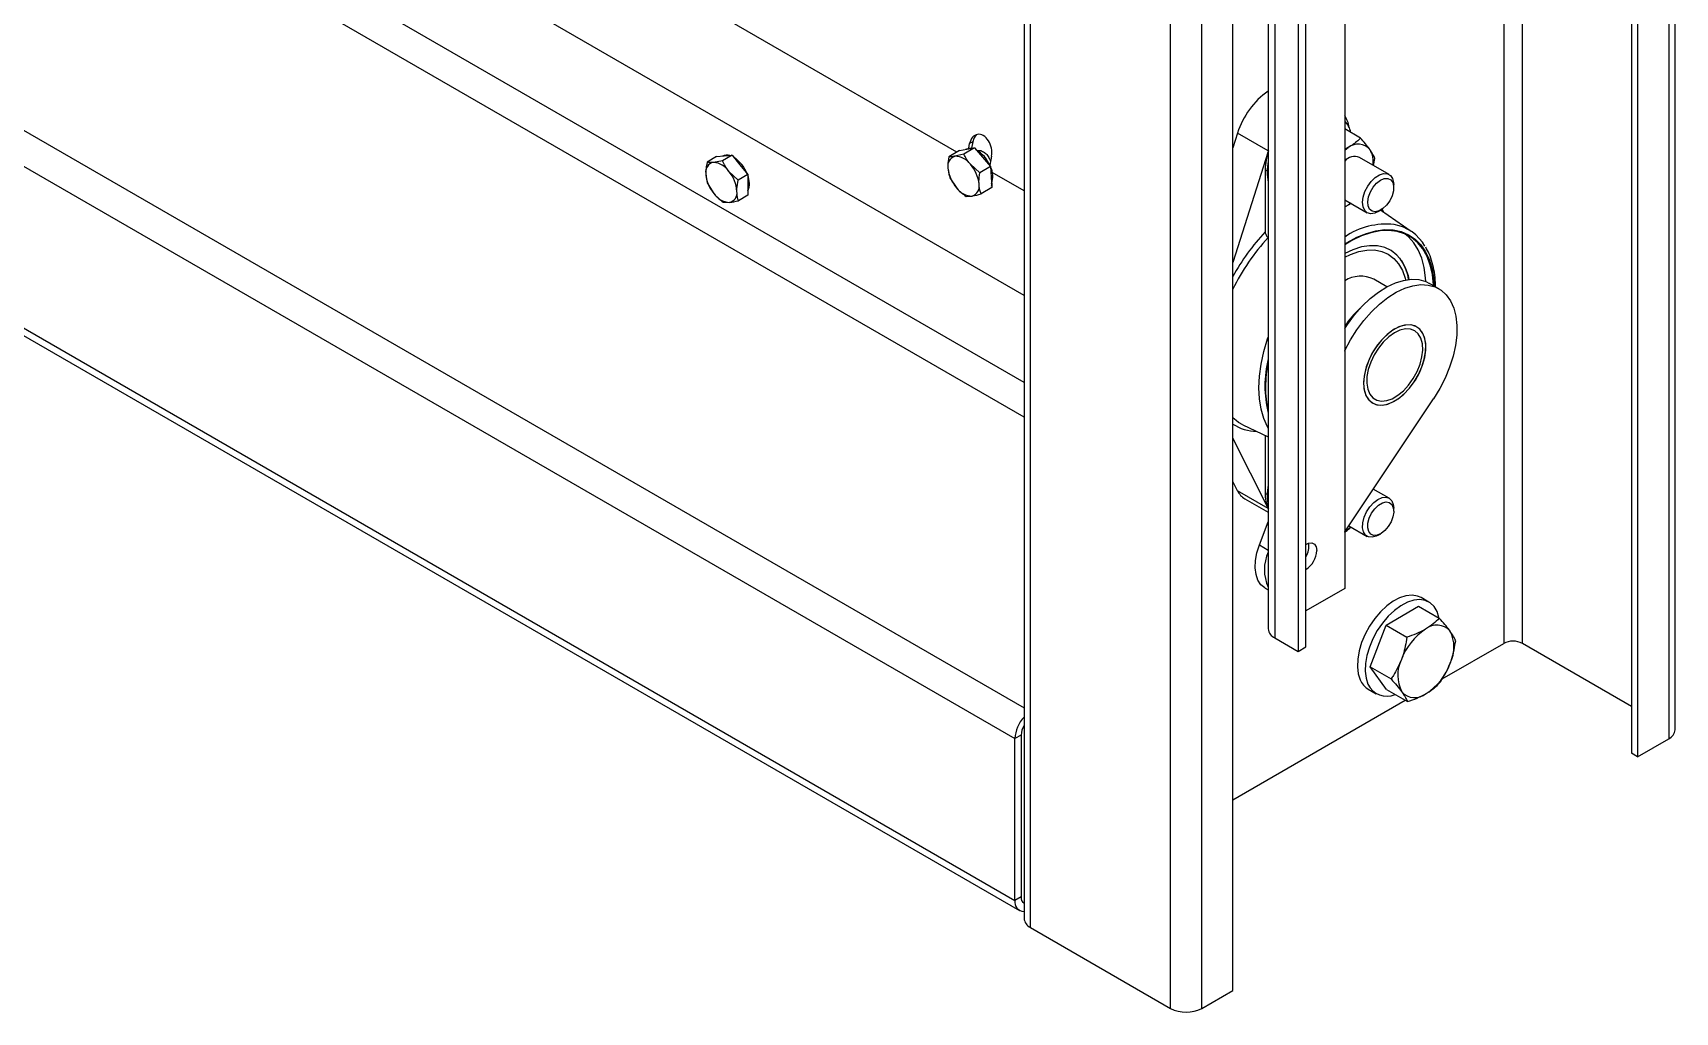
# Model space of a CAD drawing. Header units: millimetres. Extents: x -361 to 14022, y -1822 to 1455.
# Drawn here: x 4023.63 to 4046.94, y 818.25 to 832.14 of the extents above; entities that cross this region are included whole.
import ezdxf

# ---------------------------------------------------------------- set-up
doc = ezdxf.new("R2010")
doc.units = ezdxf.units.MM

msp = doc.modelspace()

# ---------------------------------------------------------------- linework, layer by layer
at = {"color": 7, "linetype": 'Continuous', "lineweight": 25}
for p, q in [((4046.849289, 904.292018), (4046.849289, 822.127599)), ((4046.940819, 822.255163), (4046.940819, 904.419582)), ((4046.318959, 904.087916), (4046.318959, 821.923497)), ((4046.407348, 904.036891), (4046.407348, 821.872471)), ((4037.697955, 901.740743), (4037.697955, 819.576324)), ((4037.789484, 819.44876), (4037.789484, 901.613179)), ((4040.662105, 818.555814), (4040.662105, 900.720233)), ((4039.778222, 818.300686), (4039.778222, 900.465105)), ((4040.220163, 818.300686), (4040.220163, 900.465105)), ((4041.164566, 886.049501), (4041.164566, 823.686196)), ((4041.256095, 885.921937), (4041.256095, 823.558633)), ((4041.587552, 885.730591), (4041.587552, 823.367287)), ((4041.698037, 823.431069), (4041.698037, 885.794373)), ((4042.250464, 885.760197), (4042.250464, 824.260233)), ((4037.697955, 828.418491), (3975.234603, 864.477816)), ((4037.697955, 827.182242), (3975.249491, 863.232972)), ((4037.697955, 826.68905), (3975.417808, 862.642613)), ((3971.277252, 860.397144), (4037.568513, 822.128014)), ((3971.277252, 858.100623), (4037.568513, 819.831493)), ((3971.341986, 857.957546), (4037.633247, 819.688416)), ((4036.744077, 830.453744), (4025.762227, 836.793431)), ((4040.729137, 830.721538), (4040.662105, 830.511202)), ((4042.474255, 830.651686), (4042.250464, 830.780878)), ((4033.334155, 830.387944), (4033.199225, 830.307913)), ((4033.334155, 830.387944), (4033.443766, 830.397311)), ((4033.419551, 830.395966), (4033.418126, 830.39512)), ((4033.553376, 830.406678), (4033.418446, 830.326647)), ((4033.443766, 830.397311), (4033.553376, 830.406678)), ((4033.553376, 830.406678), (4033.664737, 830.269747)), ((4036.781355, 830.475854), (4036.629853, 830.385995)), ((4036.841526, 830.422763), (4036.715955, 830.392674)), ((4036.781355, 830.475854), (4036.887191, 830.494238)), ((4036.993028, 830.512622), (4036.841526, 830.422763)), ((4036.87329, 830.494221), (4036.867573, 830.490831)), ((4036.887191, 830.494238), (4036.993028, 830.512622)), ((4036.913764, 830.508032), (4036.926436, 830.573122)), ((4036.972184, 830.600257), (4036.926436, 830.573122)), ((4036.972184, 830.600257), (4036.954072, 830.50722)), ((4036.993028, 830.512622), (4037.107658, 830.380864)), ((4037.077948, 830.470276), (4037.059493, 830.45933)), ((4037.107658, 830.380864), (4037.222287, 830.249106)), ((4037.235795, 830.394533), (4037.211169, 830.268042)), ((4041.164566, 830.462392), (4040.662105, 828.885758)), ((4042.301709, 830.515618), (4042.250464, 830.488587)), ((4042.880973, 830.13378), (4042.457946, 830.377988)), ((4033.418446, 830.326647), (4033.289101, 830.305575)), ((4033.641166, 830.052786), (4033.510072, 830.178011)), ((4033.664737, 830.269747), (4033.776097, 830.132816)), ((4037.070785, 830.159246), (4036.936421, 830.279299)), ((4037.222287, 830.249106), (4037.070785, 830.159246)), ((4037.222287, 830.249106), (4037.23108, 830.098963)), ((4037.697955, 829.903082), (4037.246197, 830.163876)), ((4041.121725, 830.201745), (4041.121725, 829.319284)), ((4042.659644, 830.26155), (4042.678379, 830.361254)), ((4033.202724, 830.015317), (4033.29435, 829.866681)), ((4033.776097, 830.132816), (4033.641166, 830.052786)), ((4033.776097, 830.132816), (4033.777847, 829.986519)), ((4033.777847, 829.986519), (4033.779596, 829.840221)), ((4036.647439, 830.08571), (4036.742334, 829.942247)), ((4037.239873, 829.948821), (4037.088371, 829.858962)), ((4037.23108, 830.098963), (4037.239873, 829.948821)), ((4042.945706, 829.948454), (4042.945706, 829.990703)), ((4033.425445, 829.741455), (4033.515321, 829.739118)), ((4033.779596, 829.840221), (4033.644666, 829.76019)), ((4036.876698, 829.822194), (4036.9628, 829.828873)), ((4042.250464, 829.776096), (4042.568498, 829.592499)), ((4042.301709, 829.699077), (4042.257166, 829.675582)), ((4042.337895, 829.725623), (4042.301709, 829.699077)), ((4042.340644, 829.724037), (4042.301709, 829.699077)), ((4042.724772, 829.607991), (4042.761358, 829.629119)), ((4043.195277, 829.327624), (4042.755997, 829.626023)), ((4042.780341, 829.641212), (4042.804671, 829.592959)), ((4042.850205, 828.540606), (4042.661989, 828.64926)), ((4043.585151, 828.513248), (4043.452569, 828.589786)), ((4042.250464, 825.061873), (4043.511296, 826.95083)), ((4040.804022, 826.583636), (4040.744323, 826.61678)), ((4040.804022, 826.583636), (4041.164566, 826.409291)), ((4041.121725, 826.430007), (4041.121725, 825.608703)), ((4041.164566, 825.397519), (4040.662105, 826.394024)), ((4040.729137, 825.645943), (4040.662105, 825.778885)), ((4040.833089, 825.532203), (4041.164566, 825.340846)), ((4042.880973, 825.540738), (4042.656564, 825.670286)), ((4042.945706, 825.355412), (4042.945706, 825.397661)), ((4041.040608, 824.876642), (4041.164566, 825.204176)), ((4042.308851, 825.149348), (4042.568498, 824.999457)), ((4042.724772, 825.014949), (4042.761358, 825.036077)), ((4041.118962, 824.265107), (4041.164566, 824.238781)), ((4042.250464, 824.260233), (4041.698037, 823.941324)), ((4043.445657, 824.065675), (4043.335172, 824.129457)), ((4042.837106, 823.73794), (4043.296363, 824.008335)), ((4043.296363, 824.008335), (4043.592294, 823.837498)), ((4042.611431, 823.145744), (4042.837106, 823.73794)), ((4042.837106, 823.73794), (4043.133037, 823.567103)), ((4041.256095, 823.558633), (4041.587552, 823.367287)), ((4041.587552, 823.367287), (4041.698037, 823.431069)), ((4043.635113, 822.976446), (4044.506998, 823.479775)), ((4046.318959, 822.586829), (4044.772163, 823.479775)), ((4042.611431, 823.145744), (4042.907362, 822.974906)), ((4042.845012, 822.823942), (4042.611431, 823.145744)), ((4042.585233, 822.830383), (4042.695718, 822.766602)), ((4042.845012, 822.823942), (4043.140943, 822.653104)), ((4040.662105, 821.260165), (4043.107975, 822.672136)), ((4037.656901, 822.179039), (4037.568513, 822.128014)), ((4037.568513, 819.831493), (4037.568513, 822.128014)), ((4037.656901, 822.179039), (4037.656901, 819.882518)), ((4046.407348, 821.872471), (4046.849289, 822.127599)), ((4046.407348, 821.872471), (4046.318959, 821.923497)), ((4037.656901, 819.882518), (4037.568513, 819.831493)), ((4037.789484, 819.44876), (4039.778222, 818.300686)), ((4040.220163, 818.300686), (4040.662105, 818.555814))]:
    msp.add_line(p, q, dxfattribs=at)
at = {"color": 8, "linetype": 'Continuous', "lineweight": 25}
for p, q in [((3971.498223, 860.779877), (4037.697955, 822.563585)), ((4044.772163, 823.479775), (4044.772163, 836.779106)), ((4044.506998, 836.539106), (4044.506998, 823.479775)), ((4041.164566, 830.47017), (4040.729137, 830.721538)), ((4041.121725, 830.201745), (4041.148683, 830.186182)), ((4041.164566, 825.394575), (4040.729137, 825.645943)), ((4041.148683, 825.59314), (4041.121725, 825.608703)), ((4041.040608, 824.876642), (4041.164566, 824.805083))]:
    msp.add_line(p, q, dxfattribs=at)
at = {"color": 7, "linetype": 'Continuous', "lineweight": 25, "flags": 128}
for points in [[(4036.87329, 830.494221), (4036.917758, 830.508501), (4036.954072, 830.50722)], [(4042.250464, 830.481724), (4042.255561, 830.485484), (4042.301709, 830.515618)], [(4042.724772, 829.607991), (4042.675896, 829.586087), (4042.619564, 829.578011), (4042.571033, 829.591083), (4042.5339, 829.624331), (4042.510922, 829.675291), (4042.5038, 829.740183), (4042.513065, 829.814194), (4042.538028, 829.891835), (4042.576839, 829.967348), (4042.626618, 830.035132), (4042.683674, 830.09016), (4042.743776, 830.128351), (4042.802465, 830.146873), (4042.85539, 830.144351), (4042.898624, 830.120973), (4042.928962, 830.078473), (4042.928962, 830.078473)], [(4042.931735, 830.021689), (4042.944917, 829.967685), (4042.941785, 829.902514), (4042.92262, 829.831968), (4042.889123, 829.762315), (4042.844271, 829.699743), (4042.792049, 829.649813), (4042.737097, 829.61696), (4042.684299, 829.604105), (4042.638345, 829.612389), (4042.603318, 829.641076), (4042.582332, 829.687618), (4042.57725, 829.747879), (4042.588524, 829.816503), (4042.615153, 829.887395), (4042.65477, 829.954255), (4042.703855, 830.011141), (4042.758047, 830.053), (4042.812531, 830.076112), (4042.862465, 830.078423), (4042.903412, 830.059729), (4042.931735, 830.021689)], [(4042.928962, 830.078473), (4042.944154, 830.020003), (4042.945706, 829.990703)], [(4042.301709, 829.699077), (4042.255561, 829.675929), (4042.250464, 829.673805)], [(4043.511206, 828.555936), (4043.510683, 828.567006), (4043.495153, 828.714341), (4043.464295, 828.849766), (4043.418511, 828.971512), (4043.358398, 829.077995), (4043.28474, 829.167825), (4043.198498, 829.239831), (4043.100794, 829.293075), (4042.992904, 829.326863), (4042.876234, 829.340754), (4042.752304, 829.334567), (4042.622731, 829.308382), (4042.489203, 829.262542), (4042.353461, 829.197643), (4042.250464, 829.136445)], [(4043.400916, 828.615039), (4043.397767, 828.668636), (4043.378378, 828.813168), (4043.343742, 828.945332), (4043.294313, 829.063404), (4043.230733, 829.165845), (4043.153833, 829.25132), (4043.106015, 829.290835)], [(4043.165085, 828.645395), (4043.153495, 828.695742), (4043.114064, 828.810117), (4043.059771, 828.908964), (4042.991507, 828.990658), (4042.910392, 829.05386), (4042.817758, 829.097531), (4042.715128, 829.120954), (4042.604185, 829.123744), (4042.486751, 829.105856), (4042.364755, 829.067584), (4042.250464, 829.015037)], [(4042.250464, 827.947077), (4042.290116, 828.007192), (4042.390015, 828.141405), (4042.497964, 828.263949), (4042.611979, 828.372572), (4042.72996, 828.465274), (4042.849739, 828.54035), (4042.96911, 828.596419), (4043.085879, 828.632449), (4043.197896, 828.647778), (4043.3031, 828.642123), (4043.399557, 828.615589), (4043.452569, 828.589786)], [(4042.250464, 827.629297), (4042.254224, 827.637273), (4042.332689, 827.787244), (4042.422699, 827.930654), (4042.522597, 828.064866), (4042.630547, 828.187411), (4042.744561, 828.296034), (4042.862543, 828.388736), (4042.982321, 828.463812), (4043.101693, 828.519881), (4043.218461, 828.555911), (4043.330478, 828.57124), (4043.435683, 828.565585), (4043.53214, 828.539051), (4043.618075, 828.492125), (4043.691906, 828.425671), (4043.752275, 828.340911), (4043.798072, 828.239406), (4043.828455, 828.123021), (4043.842863, 827.9939), (4043.841032, 827.854416), (4043.822997, 827.707137), (4043.789087, 827.554772), (4043.739928, 827.400124), (4043.676424, 827.246038), (4043.599743, 827.09535), (4043.511296, 826.95083), (4043.511296, 826.95083)], [(4043.246171, 827.984869), (4043.177235, 828.000537), (4043.100455, 827.99561), (4043.018606, 827.970264), (4042.934646, 827.925418), (4042.85161, 827.86269), (4042.772499, 827.784348), (4042.700171, 827.693224), (4042.637242, 827.592612), (4042.585986, 827.486147), (4042.548254, 827.377677), (4042.525412, 827.271124), (4042.518284, 827.170337), (4042.527128, 827.07896), (4042.551624, 827.000296), (4042.590888, 826.937187), (4042.643499, 826.891914), (4042.707557, 826.866114), (4042.780746, 826.860719), (4042.860422, 826.875924), (4042.943703, 826.91118), (4043.027581, 826.965212), (4043.109024, 827.036067), (4043.185088, 827.121185), (4043.253023, 827.217489), (4043.310376, 827.321499), (4043.355072, 827.429455), (4043.385497, 827.537456), (4043.400551, 827.641597), (4043.399689, 827.738116), (4043.382943, 827.823524), (4043.350918, 827.894733), (4043.304771, 827.94917), (4043.246171, 827.984869)], [(4042.954141, 827.937478), (4042.87062, 827.878716), (4042.790338, 827.803761), (4042.716194, 827.715323), (4042.65087, 827.616597), (4042.596725, 827.511152), (4042.555718, 827.402798), (4042.529329, 827.295453), (4042.518514, 827.192995), (4042.523662, 827.099128), (4042.544588, 827.017244), (4042.580536, 826.950303), (4042.630205, 826.900725), (4042.691802, 826.870301), (4042.763099, 826.86013), (4042.84152, 826.870581), (4042.92423, 826.901276), (4043.008241, 826.951105), (4043.090515, 827.018267), (4043.16808, 827.100335), (4043.238131, 827.194343), (4043.298137, 827.296893), (4043.345929, 827.404278), (4043.379781, 827.512619), (4043.398467, 827.617997), (4043.401313, 827.716606), (4043.388217, 827.804881), (4043.359651, 827.879632), (4043.316648, 827.938157), (4043.260762, 827.97834), (4043.194013, 827.99873), (4043.118813, 827.998589), (4043.037881, 827.977922), (4042.954141, 827.937478)], [(4042.954747, 827.886798), (4042.8748, 827.829977), (4042.79835, 827.756809), (4042.728526, 827.670289), (4042.668186, 827.573959), (4042.619802, 827.471765), (4042.585354, 827.367888), (4042.566252, 827.266582), (4042.563279, 827.171995), (4042.576555, 827.087999), (4042.605538, 827.018032), (4042.649042, 826.96496), (4042.705284, 826.930954), (4042.771962, 826.917408), (4042.846347, 826.924875), (4042.925393, 826.95305), (4043.005865, 827.00078), (4043.084467, 827.06611), (4043.157981, 827.146366), (4043.223399, 827.238262), (4043.278041, 827.338036), (4043.31967, 827.441603), (4043.346584, 827.544723), (4043.357678, 827.643174), (4043.3525, 827.732927), (4043.331261, 827.810305), (4043.294831, 827.872142), (4043.244701, 827.915906), (4043.182924, 827.939804), (4043.112029, 827.94286), (4043.034917, 827.924947), (4042.954747, 827.886798)], [(4042.724772, 825.014949), (4042.698501, 825.001588), (4042.640278, 824.985546), (4042.588319, 824.990607), (4042.546478, 825.016397), (4042.517857, 825.061003), (4042.504579, 825.121116), (4042.507629, 825.192279), (4042.526781, 825.269213), (4042.560615, 825.346213), (4042.60662, 825.417567), (4042.661386, 825.477984), (4042.72085, 825.522984), (4042.780602, 825.549228), (4042.836211, 825.55477), (4042.883552, 825.539199), (4042.919114, 825.50367), (4042.940261, 825.450818), (4042.945706, 825.397661)], [(4042.945469, 825.344483), (4042.934534, 825.275973), (4042.908208, 825.205064), (4042.868832, 825.138056), (4042.819903, 825.080904), (4042.76577, 825.038686), (4042.711242, 825.015152), (4042.661164, 825.012394), (4042.619987, 825.030658), (4042.591368, 825.068319), (4042.577851, 825.122033), (4042.580637, 825.187026), (4042.599478, 825.257523), (4042.6327, 825.32726), (4042.677351, 825.390041), (4042.729465, 825.440288), (4042.784409, 825.473535), (4042.837302, 825.486829), (4042.883445, 825.478989), (4042.918737, 825.45071), (4042.940043, 825.404507), (4042.945469, 825.344483)], [(4041.118962, 824.265107), (4041.115506, 824.267144), (4041.060433, 824.313478), (4041.018655, 824.377796), (4040.991581, 824.45793), (4040.980122, 824.551181), (4040.984664, 824.654405), (4041.005055, 824.764125), (4041.040608, 824.876642)], [(4041.698037, 824.885449), (4041.736009, 824.901904), (4041.782639, 824.905204), (4041.820101, 824.887007), (4041.844336, 824.849285), (4041.852717, 824.796126)], [(4043.335172, 824.129457), (4043.283426, 824.152031), (4043.205506, 824.164486), (4043.120132, 824.156141), (4043.029899, 824.127249), (4042.937548, 824.078689), (4042.845885, 824.011935), (4042.757696, 823.929016), (4042.67566, 823.832452), (4042.602269, 823.725176), (4042.539755, 823.610448), (4042.490015, 823.491754), (4042.454562, 823.372701), (4042.434472, 823.256905), (4042.430356, 823.147886), (4042.44234, 823.048955), (4042.470058, 822.963119)], [(4043.590315, 823.838523), (4043.58855, 823.847103), (4043.560832, 823.932939), (4043.51822, 824.003072), (4043.462011, 824.055372), (4043.393912, 824.088249), (4043.315991, 824.100704), (4043.230617, 824.092359), (4043.140384, 824.063467), (4043.048033, 824.014907), (4042.956371, 823.948153), (4042.868181, 823.865234), (4042.786145, 823.76867), (4042.712755, 823.661394), (4042.65024, 823.546666), (4042.6005, 823.427973), (4042.565047, 823.308919), (4042.544957, 823.193124), (4042.540842, 823.084104), (4042.552825, 822.985173), (4042.580543, 822.899337), (4042.580543, 822.899337)]]:
    msp.add_lwpolyline(points, dxfattribs=at)
at = {"color": 8, "linetype": 'Continuous', "lineweight": 25, "flags": 128}
for points in [[(4042.771989, 829.635612), (4042.781923, 829.621558), (4042.79777, 829.597647)], [(4042.250464, 829.146794), (4042.285057, 829.168481), (4042.422264, 829.243163), (4042.55813, 829.299039), (4042.690884, 829.33538), (4042.818794, 829.351714), (4042.940194, 829.347827), (4043.053501, 829.32377), (4043.157238, 829.279856), (4043.250051, 829.216658), (4043.330733, 829.135), (4043.398229, 829.035947), (4043.451662, 828.920788), (4043.490333, 828.791027), (4043.51374, 828.648355), (4043.520581, 828.550523)], [(4042.250464, 828.961401), (4042.330307, 828.999377), (4042.449636, 829.040855), (4042.564846, 829.062203), (4042.673965, 829.063057), (4042.775127, 829.043401), (4042.866601, 829.003572), (4042.946821, 828.944252), (4043.014415, 828.866455), (4043.068227, 828.771513), (4043.107335, 828.66105), (4043.113151, 828.638011)], [(4041.164566, 826.536137), (4041.155424, 826.552324), (4041.101957, 826.670514), (4041.063279, 826.803217), (4041.039876, 826.948764), (4041.032043, 827.105325), (4041.039876, 827.27093), (4041.063279, 827.443498), (4041.101957, 827.620858), (4041.155424, 827.800779), (4041.164566, 827.827521)], [(4040.744323, 826.61678), (4040.707574, 826.641919), (4040.662105, 826.678991)]]:
    msp.add_lwpolyline(points, dxfattribs=at)
at = {"color": 7, "linetype": 'Continuous', "lineweight": 25}
for centre, radius, start, end in [((4041.811229, 830.388188), 1.132274, 124.8282709, 162.8779923), ((4041.895532, 830.744991), 0.421086, 8.2123096, 32.5526122), ((4042.039909, 830.676052), 0.301761, 10.5213309, 45.7529198), ((4033.479705, 830.287579), 0.12396, 69.9370339, 119.0296317), ((4033.31855, 829.973852), 0.481209, 20.2238943, 58.0161973), ((4036.757643, 830.256464), 0.142446, 107.0172725, 193.1127913), ((4036.718395, 830.126373), 0.266312, 35.0462316, 90.5249314), ((4036.783475, 830.081147), 0.467092, 21.8944344, 60.1520331), ((4042.011838, 830.18945), 0.890198, 161.7002328, 179.2086331), ((4042.392269, 830.20014), 0.189588, 69.731274, 138.4140772), ((4042.440803, 830.345364), 0.219848, 40.5327959, 129.2481681), ((4042.313783, 830.312527), 0.342604, 352.0796698, 30.8556372), ((4033.313153, 830.173708), 0.134043, 100.3370645, 190.2264623), ((4033.664146, 830.178563), 0.483755, 183.3955817, 220.1438852), ((4033.270138, 830.017558), 0.288641, 33.7722361, 86.2331404), ((4033.140276, 829.86613), 0.483755, 3.3955817, 40.1438852), ((4037.11334, 830.272651), 0.496802, 185.602765, 221.6870472), ((4036.565416, 829.948895), 0.496802, 5.602765, 41.6870472), ((4036.952419, 830.107958), 0.30138, 340.4672708, 26.2360128), ((4041.849982, 830.170349), 0.701804, 167.5935791, 192.4064209), ((4033.52148, 830.009496), 0.279172, 337.2142046, 24.156204), ((4036.96036, 830.095173), 0.266312, 215.0462316, 270.5249314), ((4036.921112, 829.965082), 0.142446, 287.0172725, 13.1127913), ((4033.534283, 830.027135), 0.288641, 213.7722361, 266.2331404), ((4033.491268, 829.870985), 0.134043, 280.3370645, 10.2264623), ((4042.849697, 828.813185), 0.61896, 29.256676, 80.3993123), ((4042.453176, 828.53215), 0.71252, 9.0726968, 35.4095301), ((4042.477137, 828.254411), 0.435977, 64.9129538, 121.3269137), ((4043.407459, 827.19377), 1.400628, 131.9459134, 145.6955283), ((4043.057558, 827.097198), 1.931469, 168.5443686, 179.5675193), ((4042.39387, 827.097197), 1.26781, 179.3410723, 194.1572918), ((4041.849982, 825.577307), 0.701804, 167.5935791, 192.4064209), ((4040.965349, 825.757454), 0.26121, 205.2710534, 239.5799876), ((4041.601225, 825.596406), 0.479658, 178.5310213, 205.0431203), ((4042.062311, 825.522777), 0.480586, 295.3776182, 305.3910337), ((4041.476297, 824.854802), 0.265168, 326.7436524, 10.3042909), ((4041.520958, 824.809058), 0.332011, 302.232324, 357.7676758), ((4041.716561, 824.526428), 0.606025, 155.6223635, 204.3776365), ((4041.320959, 823.701792), 0.157169, 185.6947993, 245.6253417), ((4043.871325, 822.95449), 0.867654, 123.0453948, 160.0526486), ((4043.55811, 823.489827), 0.249849, 41.7163811, 129.7966265), ((4043.294682, 823.423679), 0.506408, 333.6727405, 27.3184949), ((4044.639581, 823.223892), 0.288192, 62.6096722, 117.3903278), ((4043.509605, 823.025906), 0.506408, 153.6727405, 207.3184949), ((4042.932962, 823.495095), 0.867654, 303.0453948, 340.0526486), ((4042.727209, 823.069912), 0.278445, 202.5527925, 239.3434217), ((4042.846316, 823.023137), 0.293192, 204.9764991, 293.8017973), ((4043.246177, 822.959758), 0.249849, 221.7163811, 309.7966265), ((4038.051156, 822.105276), 0.483178, 136.9699311, 177.3027822), ((4037.931447, 822.168716), 0.27474, 148.1972564, 177.8466586), ((4046.784426, 822.270759), 0.157169, 294.3746583, 354.3052007), ((4037.701401, 819.808745), 0.134821, 170.2862557, 268.5353), ((4037.745241, 819.870961), 0.089092, 172.5468196, 237.9435354), ((4037.854348, 819.591919), 0.157169, 185.6947993, 245.6253417), ((4039.999192, 818.727158), 0.480319, 242.6096722, 297.3903278)]:
    msp.add_arc(centre, radius, start, end, dxfattribs=at)
at = {"color": 8, "linetype": 'Continuous', "lineweight": 25}
for centre, radius, start, end in [((4043.393924, 827.186143), 3.116597, 136.8079893, 151.2276213), ((4043.406235, 827.173996), 3.04991, 137.3450293, 154.1240876), ((4042.835936, 828.402587), 1.02757, 83.4625697, 124.7337583), ((4042.719748, 827.133958), 1.602333, 166.0658994, 193.9341006), ((4041.021874, 827.150334), 0.662926, 237.1324945, 268.3193747)]:
    msp.add_arc(centre, radius, start, end, dxfattribs=at)
at = {"color": 7, "linetype": 'Continuous', "lineweight": 25}
for centre, major_axis, ratio, start_param, end_param in [((4037.081115, 830.483828), (-0.051828, 0.217876), 0.692818262, 4.132742217, 7.274334871), ((4037.126864, 830.510962), (-0.051828, 0.217876), 0.692818262, 0.38063436, 0.991149564), ((4037.085358, 830.129074), (-0.146068, 0.166997), 0.401133331, 3.265743668, 3.747277055)]:
    msp.add_ellipse(centre, major_axis=major_axis, ratio=ratio, start_param=start_param, end_param=end_param, dxfattribs=at)
for points, knots in [([(4042.474255, 830.651686), (4042.461885, 830.639041), (4042.413858, 830.589946), (4042.349495, 830.547289), (4042.301709, 830.515618)], [0, 0, 0, 0, 0.257551345, 1, 1, 1, 1]), ([(4042.607895, 830.48824), (4042.605438, 830.491704), (4042.586833, 830.517935), (4042.545394, 830.571064), (4042.498112, 830.624648), (4042.474255, 830.651686)], [0, 0, 0, 0, 0.070085768, 0.530782234, 1, 1, 1, 1]), ([(4036.629853, 830.385995), (4036.62401, 830.343169), (4036.616404, 830.287416), (4036.618439, 830.236055), (4036.618911, 830.224148)], [0, 0, 0, 0, 0.768150728, 1, 1, 1, 1]), ([(4036.715955, 830.392674), (4036.713466, 830.39225), (4036.678007, 830.386208), (4036.653054, 830.386098), (4036.629853, 830.385995)], [0, 0, 0, 0, 0.070200577, 1, 1, 1, 1]), ([(4036.936421, 830.279299), (4036.933724, 830.282434), (4036.895295, 830.327094), (4036.867433, 830.376668), (4036.841526, 830.422763)], [0, 0, 0, 0, 0.070200577, 1, 1, 1, 1]), ([(4037.038725, 830.471193), (4037.044277, 830.472876), (4037.066695, 830.479673), (4037.110928, 830.466386), (4037.160144, 830.431289), (4037.198458, 830.380905), (4037.21455, 830.341188), (4037.221885, 830.323085)], [0, 0, 0, 0, 0.082421276, 0.33275466, 0.570585762, 0.80427026, 1, 1, 1, 1]), ([(4042.678379, 830.361254), (4042.67063, 830.379742), (4042.654989, 830.417059), (4042.623688, 830.46437), (4042.607895, 830.48824)], [0, 0, 0, 0, 0.495457963, 1, 1, 1, 1]), ([(4033.199225, 830.307913), (4033.191597, 830.266061), (4033.181668, 830.211577), (4033.18132, 830.161517), (4033.18124, 830.14991)], [0, 0, 0, 0, 0.7681507272, 1, 1, 1, 1]), ([(4033.18124, 830.14991), (4033.184194, 830.112305), (4033.187937, 830.064643), (4033.200148, 830.023912), (4033.202724, 830.015317)], [0, 0, 0, 0, 0.788999238, 1, 1, 1, 1]), ([(4033.289101, 830.305575), (4033.286522, 830.305365), (4033.249789, 830.302368), (4033.223587, 830.305242), (4033.199225, 830.307913)], [0, 0, 0, 0, 0.0702005767, 1, 1, 1, 1]), ([(4033.510072, 830.178011), (4033.507451, 830.181269), (4033.470127, 830.227676), (4033.443347, 830.278962), (4033.418446, 830.326647)], [0, 0, 0, 0, 0.070200577, 1, 1, 1, 1]), ([(4036.618911, 830.224148), (4036.623747, 830.185516), (4036.629875, 830.136552), (4036.644379, 830.094569), (4036.647439, 830.08571)], [0, 0, 0, 0, 0.788999238, 1, 1, 1, 1]), ([(4037.059844, 829.997399), (4037.059372, 830.009307), (4037.057336, 830.060668), (4037.064943, 830.11642), (4037.070785, 830.159246)], [0, 0, 0, 0, 0.231849273, 1, 1, 1, 1]), ([(4033.623182, 829.894783), (4033.623262, 829.906389), (4033.62361, 829.956449), (4033.633539, 830.010933), (4033.641166, 830.052786)], [0, 0, 0, 0, 0.231849273, 1, 1, 1, 1]), ([(4036.742334, 829.942247), (4036.745071, 829.939135), (4036.784061, 829.894809), (4036.832064, 829.85718), (4036.876698, 829.822194)], [0, 0, 0, 0, 0.0702005767, 1, 1, 1, 1]), ([(4037.088371, 829.858962), (4037.085311, 829.86782), (4037.070807, 829.909803), (4037.064679, 829.958767), (4037.059844, 829.997399)], [0, 0, 0, 0, 0.2110007622, 1, 1, 1, 1]), ([(4033.29435, 829.866681), (4033.297009, 829.863447), (4033.334895, 829.817374), (4033.381817, 829.778034), (4033.425445, 829.741455)], [0, 0, 0, 0, 0.0702005767, 1, 1, 1, 1]), ([(4033.515321, 829.739118), (4033.517939, 829.739351), (4033.555234, 829.742681), (4033.601576, 829.751754), (4033.644666, 829.76019)], [0, 0, 0, 0, 0.070200577, 1, 1, 1, 1]), ([(4033.644666, 829.76019), (4033.642089, 829.768784), (4033.629879, 829.809516), (4033.626135, 829.857177), (4033.623182, 829.894783)], [0, 0, 0, 0, 0.211000762, 1, 1, 1, 1]), ([(4036.9628, 829.828873), (4036.965329, 829.82932), (4037.001349, 829.835695), (4037.046443, 829.847751), (4037.088371, 829.858962)], [0, 0, 0, 0, 0.070200577, 1, 1, 1, 1]), ([(4041.121725, 829.319284), (4041.121726, 829.319006), (4041.121753, 829.312152), (4041.123892, 829.297421), (4041.132438, 829.275306), (4041.145154, 829.255913), (4041.156248, 829.24521), (4041.162198, 829.241222), (4041.163187, 829.240559)], [0, 0, 0, 0, 0.010435875, 0.257269957, 0.505111444, 0.740717732, 0.95688425, 1, 1, 1, 1]), ([(4043.539204, 828.539773), (4043.538865, 828.560096), (4043.537674, 828.631621), (4043.525107, 828.748409), (4043.495714, 828.884708), (4043.455177, 829.004342), (4043.417896, 829.071557), (4043.400782, 829.102412)], [0, 0, 0, 0, 0.09353696, 0.329176268, 0.564946185, 0.800288371, 1, 1, 1, 1]), ([(4042.249042, 825.059743), (4042.253666, 825.062751), (4042.286574, 825.084157), (4042.314856, 825.109804), (4042.339165, 825.131848)], [0, 0, 0, 0, 0.14049176, 1, 1, 1, 1]), ([(4043.398191, 823.681792), (4043.392705, 823.678612), (4043.351165, 823.654529), (4043.265691, 823.613252), (4043.177524, 823.58258), (4043.133037, 823.567103)], [0, 0, 0, 0, 0.070090032, 0.530784434, 1, 1, 1, 1]), ([(4043.592294, 823.837498), (4043.56493, 823.809809), (4043.509702, 823.753924), (4043.435585, 823.705981), (4043.398191, 823.681792)], [0, 0, 0, 0, 0.495457963, 1, 1, 1, 1]), ([(4043.74461, 823.656088), (4043.741799, 823.659926), (4043.720514, 823.688994), (4043.673228, 823.747929), (4043.619436, 823.807459), (4043.592294, 823.837498)], [0, 0, 0, 0, 0.070090032, 0.530784434, 1, 1, 1, 1]), ([(4043.825875, 823.515695), (4043.816837, 823.536094), (4043.798595, 823.577266), (4043.762714, 823.629656), (4043.74461, 823.656088)], [0, 0, 0, 0, 0.495457963, 1, 1, 1, 1]), ([(4043.133037, 823.567103), (4043.118719, 823.482456), (4043.100354, 823.373884), (4043.063784, 823.272777), (4043.055725, 823.250496)], [0, 0, 0, 0, 0.779636077, 1, 1, 1, 1]), ([(4043.748563, 823.199089), (4043.756622, 823.221369), (4043.793192, 823.322476), (4043.811557, 823.431048), (4043.825875, 823.515695)], [0, 0, 0, 0, 0.220363923, 1, 1, 1, 1]), ([(4043.055725, 823.250496), (4043.020389, 823.172617), (4042.97642, 823.07571), (4042.918696, 822.991451), (4042.907362, 822.974906)], [0, 0, 0, 0, 0.803647298, 1, 1, 1, 1]), ([(4043.6002, 822.923499), (4043.611534, 822.940043), (4043.669259, 823.024303), (4043.713227, 823.12121), (4043.748563, 823.199089)], [0, 0, 0, 0, 0.196352702, 1, 1, 1, 1]), ([(4042.907362, 822.974906), (4042.936258, 822.943043), (4042.994581, 822.878733), (4043.037848, 822.822081), (4043.059678, 822.793497)], [0, 0, 0, 0, 0.4954579635, 1, 1, 1, 1]), ([(4043.406097, 822.767793), (4043.411498, 822.771022), (4043.452395, 822.795476), (4043.522352, 822.845711), (4043.574093, 822.897412), (4043.6002, 822.923499)], [0, 0, 0, 0, 0.070090032, 0.530784434, 1, 1, 1, 1]), ([(4043.059678, 822.793497), (4043.062404, 822.789708), (4043.083047, 822.761011), (4043.114815, 822.711034), (4043.132181, 822.672532), (4043.140943, 822.653104)], [0, 0, 0, 0, 0.070090032, 0.530784434, 1, 1, 1, 1]), ([(4043.140943, 822.653104), (4043.188165, 822.669329), (4043.283475, 822.702075), (4043.364976, 822.745755), (4043.406097, 822.767793)], [0, 0, 0, 0, 0.495457963, 1, 1, 1, 1])]:
    msp.add_open_spline(points, degree=3, knots=knots, dxfattribs=at)

doc.saveas('drawing.dxf')
